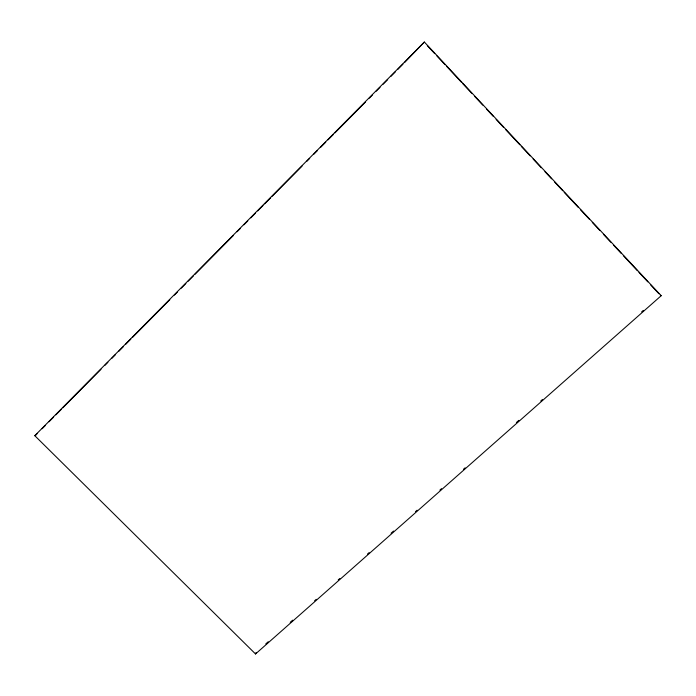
<?xml version="1.0" encoding="UTF-8"?>
<svg xmlns="http://www.w3.org/2000/svg" width="696" height="696" viewBox="0 0 696 696"><rect width="100%" height="100%" fill="white"/><g stroke="black" fill="none" stroke-linecap="round" stroke-linejoin="round"><path stroke-width="1.04" d="M255.528 653.97L661.2 295.704L424.36 42.03L34.8 435.696L255.528 653.97L256.05 652.509M36.035 434.896L34.8 435.696L37.567 433.356M42.152 428.719L45.214 425.63M49.033 421.767L53.618 417.13M55.915 414.816L61.265 409.413M62.797 407.865L101.016 369.245M104.835 365.383L107.897 362.294M111.717 358.431L115.536 354.577M118.598 351.48L123.183 346.852M125.471 344.529L130.831 339.126M132.353 337.577L169.815 299.732M174.4 295.104L177.454 292.015M181.282 288.153L185.867 283.516M188.155 281.201L193.505 275.79M195.037 274.25L233.256 235.631M237.084 231.768L240.137 228.68M243.957 224.817L247.785 220.954M250.838 217.865L255.423 213.228M257.72 210.914L263.071 205.511M264.602 203.963L270.718 197.786M272.24 196.237L302.055 166.118M306.64 161.481L309.703 158.392M313.522 154.529L317.341 150.675M320.404 147.578L325.754 142.175M328.042 139.861L333.401 134.45M334.924 132.91L365.504 102.016M369.324 98.153L372.386 95.065M376.205 91.202L380.025 87.339M383.087 84.251L387.672 79.614M390.726 76.525L395.319 71.888M397.607 69.574L402.958 64.171M404.489 62.623L424.36 42.03M265.811 643.887L268.256 641.729M290.223 622.328L292.659 620.171M314.627 600.77L316.254 599.326M338.221 579.925L339.848 578.489M367.505 554.051L369.132 552.615M391.1 533.214L393.536 531.057M415.503 511.647L417.13 510.212M439.915 490.088L441.542 488.653M463.501 469.243L465.128 467.808M516.388 422.533L518.825 420.375M540.792 400.974L542.419 399.539M641.668 311.851L643.295 310.416M660.382 295.322L661.2 295.704M427.327 45.71L434.722 53.636M436.94 56.011L445.083 64.728M446.562 66.311L461.352 82.163M462.84 83.746L471.714 93.255M474.672 96.422L482.815 105.139M486.513 109.107L493.168 116.241M496.126 119.407L503.53 127.333M505.748 129.708L519.808 144.768M521.287 146.351L530.161 155.861M533.127 159.027L541.262 167.745M544.959 171.703L551.623 178.837M554.582 182.004L562.716 190.721M564.195 192.314L578.254 207.364M580.473 209.74L589.355 219.249M592.313 222.424L599.708 230.35M603.415 234.308L610.81 242.234M613.768 245.401L621.171 253.327M623.39 255.702L637.449 270.761M638.928 272.345L647.802 281.854M650.76 285.021L658.903 293.738"/></g></svg>
